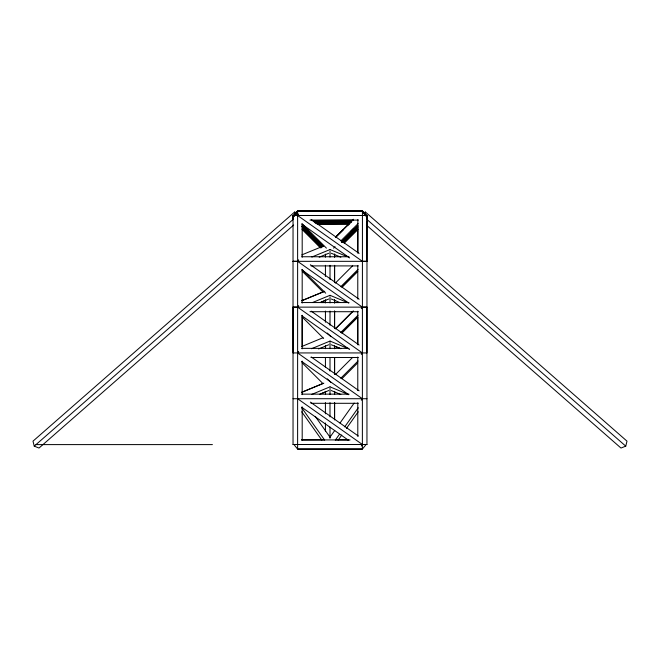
<?xml version="1.0" encoding="UTF-8"?>
<svg xmlns="http://www.w3.org/2000/svg" width="660" height="660" viewBox="0 0 660 660"><rect width="100%" height="100%" fill="white"/><g stroke="black" fill="none" stroke-linecap="round" stroke-linejoin="round"><path stroke-width="0.99" d="M365.64 215.556L362.431 210.936L297.611 210.928L293.04 215.515L293.015 352.935L366.943 352.935L366.993 220.597M366.176 215.515L362.423 210.936L367.018 215.515L366.985 219.599L367.018 215.515L293.04 215.507L293.04 219.574L292.924 216.348L297.767 211.489L362.423 210.936L362.274 211.53L297.627 210.928L297.619 449.081L362.381 449.081L366.118 444.493L362.076 444.485M302.181 348.859L302.181 315.274M302.181 303.064L302.189 269.47M302.189 257.26L302.197 223.657M325.421 431.145L325.421 422.994M325.421 413.82L325.421 402.616M325.421 394.474L325.421 391.405M325.429 367.001L325.429 357.827M325.429 348.695L325.429 345.625M325.429 322.237L325.429 311.05M325.429 302.94L325.438 299.871M325.438 276.49L325.438 265.312M325.429 257.194L325.438 254.133M330 437.266L330 427.078M330 416.889L330 402.625M330.008 394.474L330.008 388.361M330.008 371.06L330.008 357.844M330.008 348.686L330.008 342.581M330.008 325.289L330.016 311.058M330.016 302.923L330.016 296.827M330.016 279.535L330.016 265.312M330.016 257.177L330.016 251.08M334.587 391.421L334.579 394.474L334.587 391.405M334.587 346.657L334.587 348.695L334.587 345.625M334.587 328.358L334.587 311.075M334.587 302.94L334.587 299.887M334.587 282.604L334.587 265.328L334.595 282.587M334.587 328.342L334.595 311.05M334.595 302.915L334.595 299.871M357.778 344.792L357.778 311.207M357.778 298.98L357.786 265.402M357.794 252.145L357.827 229.746M297.924 444.485L293.882 444.493L297.627 449.081L362.373 449.081L362.439 210.936M357.802 253.176L357.852 219.582M366.943 307.139L293.024 307.131L293.04 444.502L366.96 444.493L366.935 307.123L362.365 307.139L297.602 261.327L293.032 261.327L366.952 261.327L367.018 215.523L362.431 215.49M292.924 216.348L293.032 215.507M297.512 211.769L297.611 210.928L295.746 213.213M364.939 214.054L365.442 212.058L627 441.152L625.754 446.152L620.969 448.041L366.366 225.052M298.658 351.433L297.602 352.935L362.365 398.722L366.943 398.722M297.602 261.327L298.666 259.834M293.024 307.131L297.602 307.139L298.658 305.638M361.3 308.632L362.356 307.139M361.3 354.428L362.365 352.935L297.602 307.131M361.309 400.216L362.365 398.722L293.024 398.722M361.325 445.995L362.381 444.502L366.96 444.493M329.431 437.968L334.727 430.493M340.032 423.01L354.148 403.087M335.296 440.162L339.413 434.354M344.71 426.88L358.248 407.781M338.217 440.022L341.748 435.039M346.45 428.398L358.223 411.79M293.04 215.507L297.619 215.539L298.675 214.013M294.228 216.125L297.619 211.786M344.025 242.806L356.945 229.663M341.921 242.558L357.819 226.454M343.365 242.492L357.827 227.857M344.075 242.847L357.794 229.061M335.412 237.311L353.43 219.244M333.622 248.143L335.065 246.7M340.824 240.916L358.116 223.575M341.905 241.42L357.753 225.522M335.387 283.082L352.646 265.774M340.799 286.696L358.058 269.396M352.638 311.57L335.387 328.853L353.364 310.852M340.791 332.467L358.05 315.191M335.387 374.632L352.638 357.365M340.791 378.246L358.05 360.987M341.88 378.708L357.703 362.885M335.882 236.973L348.067 224.903M344.272 242.83L357.951 229.276M351.12 235.133L353.323 232.955M336.674 236.288L343.175 229.944M347.507 225.72L351.12 222.197M351.103 231.124L353.265 229.003M341.426 242.162L358.042 225.951M354.428 230.513L356.639 228.352M343.852 242.418L357.877 228.756M354.461 229.193L356.68 227.048M342.383 242.509L357.91 227.461M296.505 212.817L294.591 212.058L33 441.152L34.246 446.152L39.031 448.041L293.659 225.052M34.246 446.152L293.51 219.095M296.893 213.79L294.013 216.067L297.751 211.489L297.619 210.936M323.837 383.147L301.62 392.345L322.905 383.534L302.041 362.653M311.528 394.498L330.041 386.826M319.514 394.35L328.771 390.514M301.62 300.77L324.769 291.225M312.452 302.552L330.049 295.292M320.438 302.42L328.779 298.988M301.612 346.566L322.913 337.763M311.52 348.719L330.041 341.055M318.59 348.959L328.771 344.743M321.362 393.591L325.99 391.677M301.752 300.712L322.724 292.075M321.09 302.164L325.858 300.201M301.76 254.917L323.689 245.924M311.834 257.029L329.942 249.596M319.192 257.177L328.721 253.267M363.52 212.817L365.442 212.058M314.251 221.727L351.252 221.092M315.241 223.088L350.221 222.511M312.147 220.523L353.207 220.176M317.204 223.987L349.123 223.707M301.661 439.906L323.92 439.832M309.969 220.093L358.322 220.093M317.155 224.161L349.033 224.169M301.719 256.748L349.008 256.748M310.967 265.906L358.256 265.906M321.238 302.544L325.355 302.544M334.603 302.544L338.712 302.544M301.711 302.552L349 302.56M309.936 311.71L358.248 311.718M301.711 348.356L349 348.356M310.959 357.514L358.248 357.514M301.719 394.144L349 394.144M310.967 403.301L358.256 403.301M301.727 439.915L350.048 439.915M36.019 444.601L212.404 444.601M293.04 444.502L297.619 444.502M316.214 223.435L349.115 223.542M336.08 439.832L348.216 439.873M297.784 211.489L309.086 211.53M312.139 220.704L352.225 220.861M314.209 222.082L351.211 222.255M366.952 261.335L362.373 261.302L297.611 215.498M330.082 249.596L347.209 256.633M331.312 253.267L340.832 257.177M330.082 295.342L347.201 302.42M331.303 299.005L339.867 302.544M335.107 346.351L339.859 348.323M330.074 341.096L348.15 348.596M331.295 344.767L340.816 348.711M330.074 386.875L347.201 393.979M331.295 390.538L340.808 394.49M311.173 311.124L359.114 345.031M301.686 315.628L349.627 349.536M311.173 356.92L359.123 390.819M301.686 361.424L348.785 394.729M310.34 402.113L358.298 436.004M297.611 398.722L362.381 444.502M301.694 407.22L348.802 440.509M311.198 219.508L359.131 253.423M301.702 224.012L349.635 257.928M310.34 264.726L359.123 299.236M301.694 269.825L348.785 303.138M366.514 219.087L625.754 446.152M305.093 231.643L309.524 235.958M313.211 239.563L316.165 242.443M302.775 227.486L308.641 233.277M302.296 228.575L321.379 247.393M302.816 226.108L304.276 227.56M305.745 229.003L310.876 234.069M301.62 226.479L322.129 246.733M302.206 225.728L322.987 246.328M305.39 230.992L307.552 233.128M302.074 229.259L320.776 247.805M362.53 211.745L367.108 216.323M327.269 333.044L330.866 336.641M302.041 316.858L323.647 338.448M327.261 378.823L330.866 382.421M302.651 270.113L325.693 293.18M302.28 271.301L323.169 292.207M302.659 224.301L326.42 248.143M302.296 225.514L323.177 246.477M302.222 229.061L320.265 247.22M317.089 242.236L321.395 246.617M302.354 228.904L321.007 247.896M316.396 238.936L322.847 245.578M309.952 233.673L312.815 236.626M315.686 239.58L322.129 246.221M302.396 226.264L322.459 246.914M302.404 227.634L321.024 246.823M362.431 211.786L365.83 216.125M315.249 416.369L330.561 437.959M301.727 407.781L324.695 440.162M301.752 411.79L321.783 440.022M294.591 212.058L295.086 214.063M357.786 402.79L357.802 436.359M302.189 406.857L302.197 440.426M357.778 317.303L357.778 343.761M357.778 357.002L357.786 390.58M302.181 317.303L302.181 345.799M302.181 361.07L302.181 394.647M334.579 402.625L334.579 419.941L334.587 402.616M334.587 357.844L334.587 374.121L334.587 357.835M334.587 254.149L334.587 257.194L334.595 254.133M357.712 271.301L341.888 287.158L357.703 271.301M357.703 317.089L341.88 332.937L357.703 317.089"/></g></svg>
